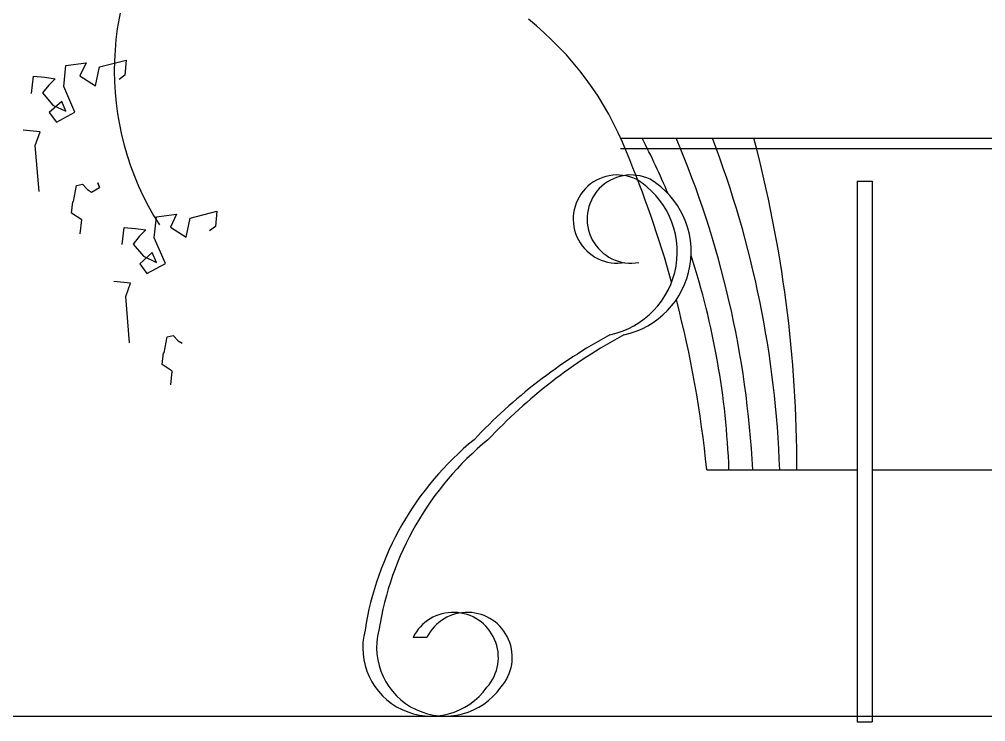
# Model space of a CAD drawing. Header units: millimetres. Extents: x 37301 to 64830, y 24173 to 38860.
# Drawn here: x 53104.6 to 53383.8, y 35331.1 to 35534 of the extents above; entities that cross this region are included whole.
import ezdxf

# ---------------------------------------------------------------- set-up
doc = ezdxf.new("R2010")
doc.units = ezdxf.units.MM

# ---------------------------------------------------------------- blocks, each defined once
blk = doc.blocks.new('A$C43EA375E')
for p, q in [((656.7405948126398, 987.9113624050015), (662.5368386441551, 988.6746377526515)), ((662.5368386441551, 988.6746377526515), (660.7839267784439, 984.9515808923834)), ((666.4420372629247, 987.5376122920507), (674.1554855899594, 989.5252179308527)), ((674.1554855899594, 989.5252179308527), (673.7815373548947, 985.1778630493873)), ((656.093754899659, 981.8609242393368), (656.7405948126398, 987.9113624050015)), ((665.2981708468578, 982.0775490729802), (666.4420372629247, 987.5376122920507)), ((646.8219392941974, 979.8814414321178), (647.3753061340831, 984.8450228749507)), ((647.3753061340831, 984.8450228749507), (650.6377165401063, 984.5635594158166)), ((650.6377165401063, 984.5635594158166), (653.6348486700736, 984.1365302978747)), ((653.6348486700736, 984.1365302978747), (651.7438034536026, 982.2362294896238)), ((660.7839267784439, 984.9515808923834), (665.2981708468578, 982.0775490729802)), ((673.7815373548947, 985.1778630493873), (672.0698957862041, 983.8937374307507)), ((651.7438034536026, 982.2362294896238), (649.9984900289855, 980.0706388755434)), ((649.9984900289855, 980.0706388755434), (652.9804961802147, 976.5286566196673)), ((659.2923273490451, 974.4681202648871), (656.093754899659, 981.8609242393368)), ((655.5142587022565, 977.5734160645598), (651.9115569600544, 974.388938265919)), ((656.7062761904381, 974.775404597699), (655.5142587022565, 977.5734160645598)), ((651.9115569600544, 974.388938265919), (653.9854966187559, 971.556952352702)), ((652.9804961802147, 976.5286566196673), (656.7062761904381, 974.775404597699)), ((653.9854966187559, 971.556952352702), (659.2923273490451, 974.4681202648871)), ((649.2449366347573, 968.781106221556), (644.4154931986413, 969.2472813158029)), ((647.8497234815441, 964.8667161120766), (649.2449366347573, 968.781106221556)), ((816.9878889964602, 966.9742201371782), (955.3990280078433, 966.9742201371782)), ((648.9552108617208, 951.5157266213291), (647.8497234815441, 964.8667161120766)), ((816.9878889964602, 963.9400851084583), (954.108244714298, 963.9400851084583)), ((658.9585344837687, 948.6634288756841), (659.8258612351201, 953.281745324909)), ((659.8258612351201, 953.281745324909), (661.5111171612225, 953.6487492053502)), ((661.5111171612225, 953.6487492053502), (662.9586314642511, 952.116177815079)), ((662.9586314642511, 952.116177815079), (664.121531237819, 951.3911007820361)), ((664.121531237819, 951.3911007820361), (666.4003596910916, 952.6482949434512)), ((666.4003596910916, 952.6482949434512), (665.9022228987596, 954.0615841923945)), ((665.9022228987596, 954.0615841923945), (666.4003596910916, 952.6482949434512)), ((885.291684241005, 954.4988548784249), (885.291684241005, 798.3609545184963)), ((885.291684241005, 954.4988548784249), (889.6628109411977, 954.4988548784249)), ((889.6628109411977, 954.4988548784249), (889.6628109411977, 798.3609545184963)), ((658.3407180504582, 945.2679380803102), (658.7567795375071, 948.5923170624965)), ((658.7567795375071, 948.5923170624965), (658.9585344837687, 948.6634288756841)), ((661.2834761077247, 943.3544217078679), (658.3407180504582, 945.2679380803102)), ((682.2551698321186, 938.1583141936653), (682.9020097450993, 944.20875235933)), ((682.9020097450993, 944.20875235933), (688.6982535766147, 944.97202770698)), ((688.6982535766147, 944.97202770698), (686.9453417109034, 941.2489708467119)), ((691.4595857793174, 938.3749390273088), (692.6034521953843, 943.8350022463792)), ((692.6034521953843, 943.8350022463792), (700.3169005186937, 945.8226078851812)), ((700.3169005186937, 945.8226078851812), (699.9429522873543, 941.4752530037158)), ((660.8790823789022, 939.3532575322979), (661.2834761077247, 943.3544217078679)), ((672.983354226657, 936.1788313864463), (673.5367210665427, 941.1424128292792)), ((673.5367210665427, 941.1424128292792), (676.7991314725659, 940.8609493701451)), ((676.7991314725659, 940.8609493701451), (679.7962636025331, 940.4339202522033)), ((686.9453417109034, 941.2489708467119), (691.4595857793174, 938.3749390273088)), ((699.9429522873543, 941.4752530037158), (698.2313107186637, 940.1911273850792)), ((677.9052183860622, 938.5336194439524), (676.1599049614451, 936.368028829872)), ((679.7962636025331, 940.4339202522033), (677.9052183860622, 938.5336194439524)), ((685.4537422815047, 930.7655102192157), (682.2551698321186, 938.1583141936653)), ((676.1599049614451, 936.368028829872), (679.141911108949, 932.8260465739959)), ((681.6756736347161, 933.8708060188883), (678.072971892514, 930.6863282202476)), ((679.141911108949, 932.8260465739959), (682.8676911228977, 931.0727945520275)), ((682.8676911228977, 931.0727945520275), (681.6756736347161, 933.8708060188883)), ((678.072971892514, 930.6863282202476), (680.1469115512155, 927.8543423070305)), ((680.1469115512155, 927.8543423070305), (685.4537422815047, 930.7655102192157)), ((675.4063515672169, 925.0784961758845), (670.5769081273756, 925.5446712701314)), ((674.0111384140037, 921.1641060664051), (675.4063515672169, 925.0784961758845)), ((675.1166257941804, 907.8131165756577), (674.0111384140037, 921.1641060664051)), ((685.1199494162283, 904.9608188300126), (685.9872761675797, 909.5791352792376)), ((685.9872761675797, 909.5791352792376), (687.6725320936821, 909.9461391596788)), ((687.6725320936821, 909.9461391596788), (689.1200463967107, 908.4135677694076)), ((689.1200463967107, 908.4135677694076), (690.2829461702786, 907.6884907363647)), ((684.5021329791925, 901.5653280346387), (684.9181944699667, 904.889707016825)), ((684.9181944699667, 904.889707016825), (685.1199494162283, 904.9608188300126)), ((687.4448910401843, 899.6518116621965), (684.5021329791925, 901.5653280346387)), ((687.0404973113618, 895.6506474866264), (687.4448910401843, 899.6518116621965)), ((841.8599484273873, 871.1462563900941), (885.291684241005, 871.1462563900941)), ((889.6628109411977, 871.1462563900941), (932.2752001704357, 871.1462563900941)), ((761.039080579736, 822.7099526031607), (757.0162857407413, 822.7099526031607)), ((885.291684241005, 798.3609545184963), (889.6628109411977, 798.3609545184963))]:
    blk.add_line(p, q)
at = {"ltscale": 1.5}
blk.add_line((486.078510820138, 799.9999815290294), (1286.31694203426, 799.9999815290294), dxfattribs=at)
for centre, radius, start, end in [((753.929130126693, 986.5951109184616), 83.22498896463355, 143.7305215735067, 212.4920188638105), ((733.6656592646323, 929.7356037526124), 91.26504536932345, 21.34776507686427, 51.62493838193407), ((621.8171625965915, 863.0346013336175), 226.6058662414817, 22.812901657738, 27.3019744767986), ((574.0555327394686, 856.6269736542099), 281.4732587261735, 2.956810140717941, 23.08115533448374), ((566.5893701621972, 860.8353229864233), 296.5371160732845, 1.992641204423477, 20.9729936009385), ((496.7400977657817, 871.7087510703795), 371.1487588711206, 359.9131653205757, 14.87299704560672), ((525.4525096313737, 840.0592427803867), 317.9309197267721, 15.56155138832183, 22.74062112455564), ((816.0099286008335, 943.5768725310418), 12.73568520500092, 64.47021731052455, 280.0296285012291), ((820.0327234398283, 943.5768725310418), 12.73568520500092, 64.47021731052455, 280.0296285012291), ((808.8551651769958, 934.096927213549), 24.4885869408508, 281.8297665629181, 58.91524480886503), ((812.8779600159905, 934.096927213549), 24.4885869408508, 281.8297665629181, 58.91524480886503), ((621.8171625965915, 863.0346013336175), 226.6058662414817, 2.051416059767371, 17.99102482783891), ((525.4525096313737, 840.0592427803867), 317.9309197267721, 5.611298073936868, 14.61490897540812), ((888.9416657117836, 772.4319503260276), 156.8287775752007, 118.597324179786, 136.7902806415412), ((892.9644605507783, 772.4319503260276), 156.8287775752007, 118.597324179786, 136.7902806415412), ((830.6856769867882, 811.1716428908485), 88.61405145943468, 129.235368578476, 171.1238508661513), ((834.7084718257829, 811.1716428908485), 88.61405145943468, 129.235368578476, 171.1238508661513), ((768.6634488375566, 816.9410782485002), 12.99755051970226, 318.3444102863274, 153.6506495331688), ((772.6862436728261, 816.9410782485002), 12.99755051970226, 318.3444102863274, 153.6506495331688), ((762.2587172866042, 819.7796634432825), 19.78518307638528, 165.1670270145572, 324.5422776559275), ((766.281512125599, 819.7796634432825), 19.78518307638528, 165.1670270145572, 324.5422776559275)]:
    blk.add_arc(centre, radius, start, end)

msp = doc.modelspace()

# ---------------------------------------------------------------- block references
msp.add_blockref('A$C43EA375E', (52461.33353224956, 34532.74692889822))

doc.saveas('drawing.dxf')
